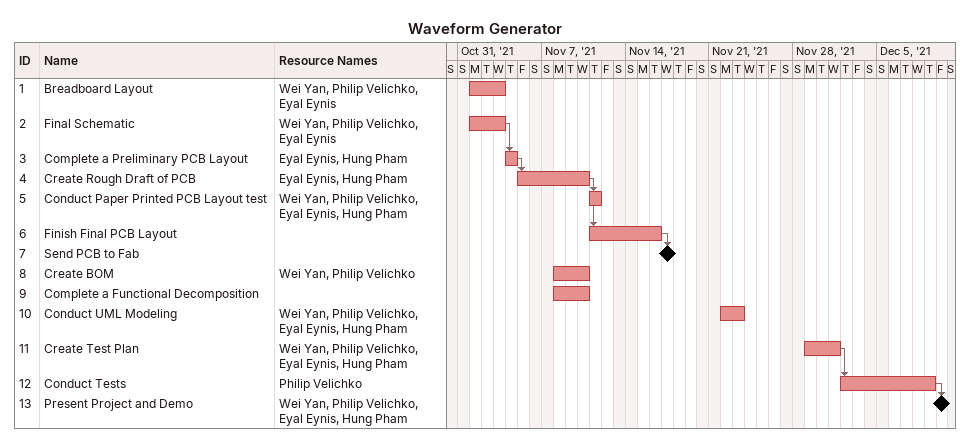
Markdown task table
Waveform Generator

| ID | Task | Start | Finish | Predecessors | Resources |
|---|---|---|---|---|---|
| 1 | Breadboard Layout | 2021-11-01 | 2021-11-03 |  | Wei Yan, Philip Velichko, Eyal Eynis |
| 2 | Final Schematic | 2021-11-01 | 2021-11-03 |  | Wei Yan, Philip Velichko, Eyal Eynis |
| 3 | Complete a Preliminary PCB Layout | 2021-11-04 | 2021-11-04 | 2 | Eyal Eynis, Hung Pham |
| 4 | Create Rough Draft of PCB | 2021-11-05 | 2021-11-10 | 3 | Eyal Eynis, Hung Pham |
| 5 | Conduct Paper Printed PCB Layout test | 2021-11-11 | 2021-11-11 | 4 | Wei Yan, Philip Velichko, Eyal Eynis, Hung Pham |
| 6 | Finish Final PCB Layout | 2021-11-11 | 2021-11-16 | 4 |  |
| 7 | Send PCB to Fab (milestone) | 2021-11-17 | 2021-11-17 | 6 |  |
| 8 | Create BOM | 2021-11-08 | 2021-11-10 |  | Wei Yan, Philip Velichko |
| 9 | Complete a Functional Decomposition | 2021-11-08 | 2021-11-10 |  |  |
| 10 | Conduct UML Modeling | 2021-11-22 | 2021-11-23 |  | Wei Yan, Philip Velichko, Eyal Eynis, Hung Pham |
| 11 | Create Test Plan | 2021-11-29 | 2021-12-01 |  | Wei Yan, Philip Velichko, Eyal Eynis, Hung Pham |
| 12 | Conduct Tests | 2021-12-02 | 2021-12-09 | 11 | Philip Velichko |
| 13 | Present Project and Demo (milestone) | 2021-12-10 | 2021-12-10 | 12 | Wei Yan, Philip Velichko, Eyal Eynis, Hung Pham |
